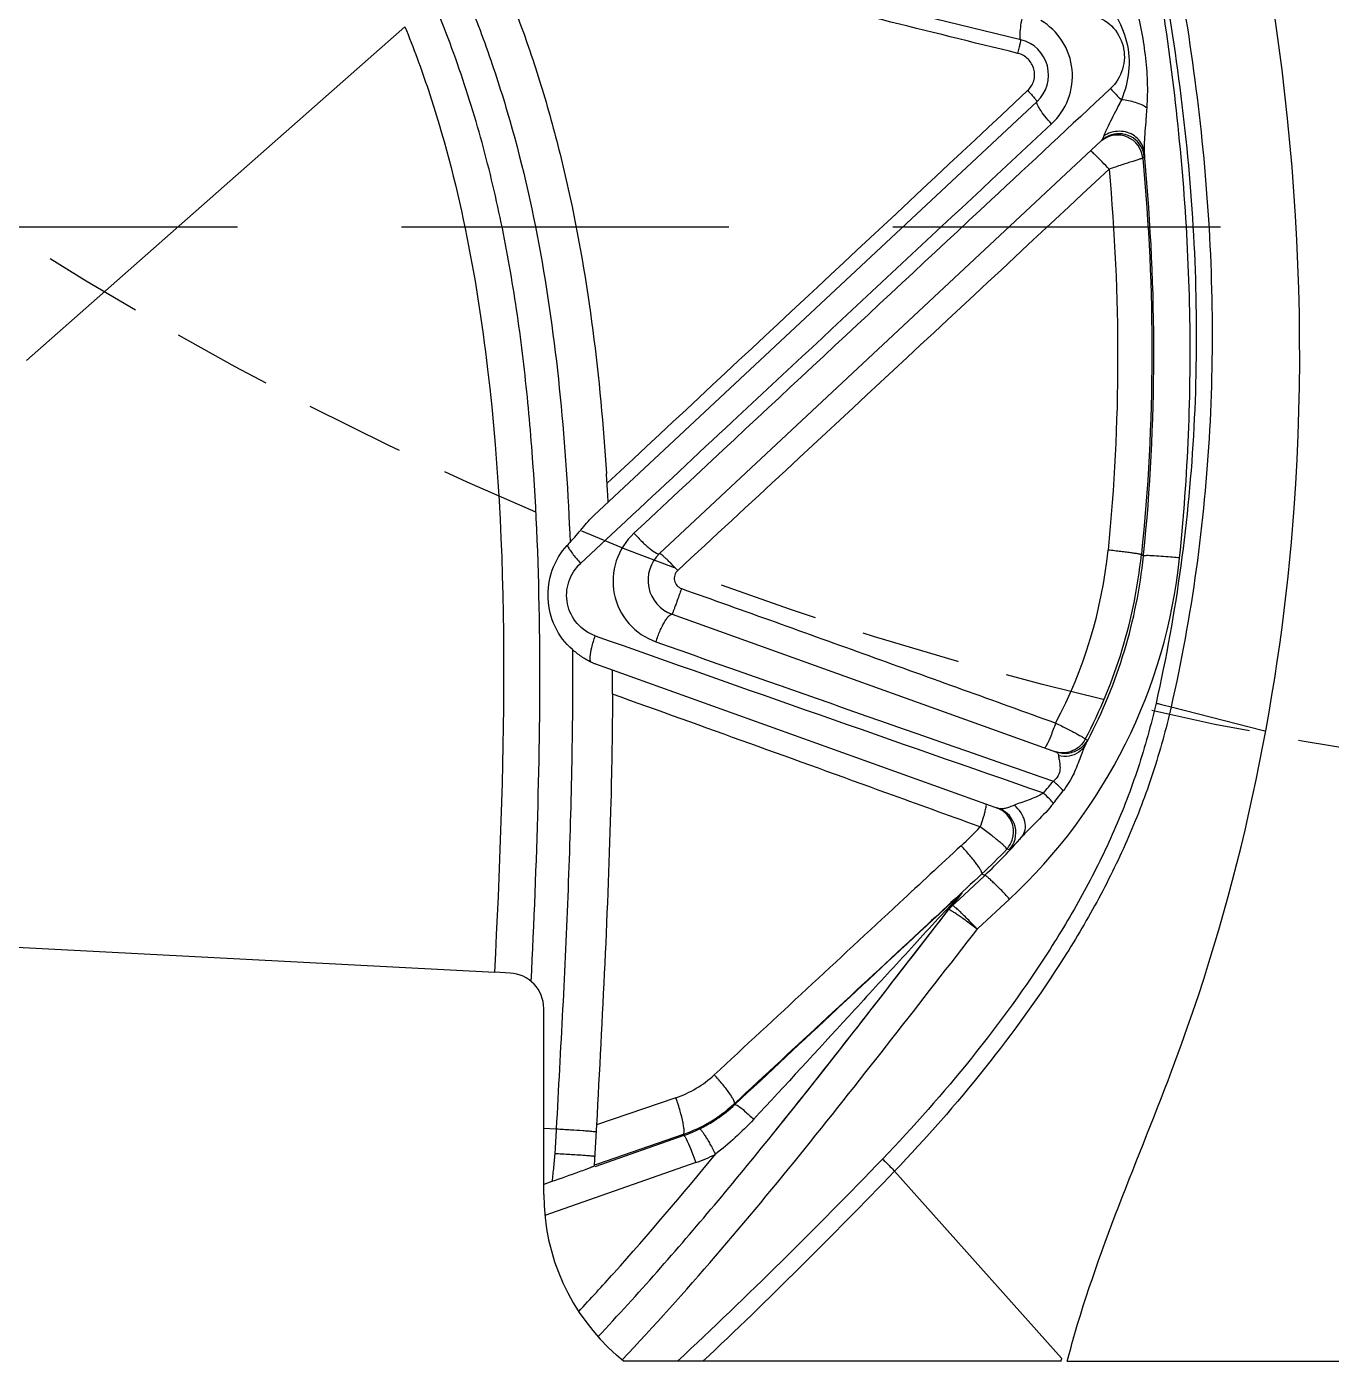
# Model space of a CAD drawing. Header units: millimetres. Extents: x 29875 to 31218, y -21313 to -20364.
# Drawn here: x 30947.79 to 30966.11, y -20675.16 to -20656.43 of the extents above; entities that cross this region are included whole.
import ezdxf

# ---------------------------------------------------------------- set-up
doc = ezdxf.new("R2010")
doc.units = ezdxf.units.MM
doc.header["$LTSCALE"] = 8
doc.linetypes.add('HIDDEN', pattern=[0.375, 0.25, -0.125])
doc.layers.add('Cav-cor', color=30, linetype='Continuous')
doc.layers.add('WT', color=4, linetype='Continuous')

msp = doc.modelspace()

# ---------------------------------------------------------------- linework, layer by layer
at = {"color": 8, "linetype": 'HIDDEN', "ltscale": 0.7}
msp.add_circle((30974.553, -20617.239), 50, dxfattribs=at)
at = {"layer": 'Cav-cor', "color": 241}
for p, q in [((30961.751, -20656.611), (30953.892, -20654.682)), ((30947.79, -20661.116), (30953.104, -20656.429)), ((30955.758, -20663.29), (30961.978, -20657.479)), ((30962.885, -20658.027), (30956.678, -20663.826)), ((30963.485, -20658.255), (30963.464, -20658.275)), ((30963.49, -20658.255), (30963.483, -20658.187)), ((30963.491, -20658.273), (30963.49, -20658.255)), ((30956.006, -20663.556), (30956.205, -20663.37)), ((30955.57, -20663.963), (30956.006, -20663.556)), ((30963.444, -20663.84), (30963.473, -20663.859)), ((30963.473, -20663.859), (30963.474, -20663.843)), ((30956.854, -20664.678), (30962.25, -20666.612)), ((30961.444, -20667.407), (30955.783, -20665.378)), ((30963.86, -20665.978), (30965.16, -20666.309)), ((30965.16, -20666.309), (30965.19, -20666.317)), ((30962.112, -20666.516), (30962.105, -20666.529)), ((30962.655, -20666.431), (30962.686, -20666.442)), ((30899.553, -20666.83), (30954.366, -20669.703)), ((30961.182, -20667.663), (30961.151, -20667.652)), ((30961.585, -20667.986), (30961.553, -20667.975)), ((30960.889, -20668.675), (30961.234, -20668.353)), ((30961.205, -20668.322), (30961.245, -20668.342)), ((30961.234, -20668.353), (30961.245, -20668.342)), ((30960.736, -20668.826), (30960.825, -20668.712)), ((30960.786, -20668.762), (30960.87, -20668.654)), ((30960.791, -20668.766), (30960.889, -20668.675)), ((30960.791, -20668.766), (30960.835, -20668.709)), ((30960.825, -20668.712), (30960.87, -20668.654)), ((30960.835, -20668.709), (30960.88, -20668.652)), ((30960.88, -20668.652), (30960.924, -20668.595)), ((30961.148, -20669.089), (30961.593, -20668.675)), ((30960.694, -20668.803), (30960.604, -20668.886)), ((30954.579, -20669.714), (30954.371, -20669.703)), ((30955.053, -20672.823), (30955.053, -20670.213)), ((30956.909, -20671.464), (30955.793, -20671.845)), ((30957.728, -20671.549), (30957.735, -20671.561)), ((30955.053, -20671.893), (30955.228, -20671.902)), ((30955.793, -20671.845), (30955.762, -20672.413)), ((30957.019, -20671.996), (30955.77, -20672.434)), ((30957.01, -20671.981), (30955.808, -20672.398)), ((30957.01, -20671.981), (30957.019, -20671.996)), ((30957.187, -20672.375), (30955.067, -20673.119)), ((30955.762, -20672.413), (30955.759, -20672.421)), ((30955.808, -20672.398), (30955.762, -20672.413)), ((30959.978, -20672.496), (30962.322, -20675.12)), ((30955.167, -20672.642), (30955.053, -20672.682)), ((30956.173, -20675.165), (30956.075, -20675.079)), ((30962.316, -20675.142), (30962.31, -20675.165)), ((30962.322, -20675.165), (30956.173, -20675.165)), ((30962.403, -20675.165), (30969.126, -20675.165))]:
    msp.add_line(p, q, dxfattribs=at)
for centre, radius, start, end in [((30961.63, -20657.107), 0.51, 313.0488, 76.2062), ((28926.348, -18483.037), 2978.386, 312.956328, 313.111746), ((30963.104, -20658.302), 0.35, 128.614, 133.0393), ((30963.129, -20658.288), 0.357, 81.9342, 133.0471), ((30963.109, -20658.307), 0.357, 5.2542, 128.6903), ((30963.129, -20658.288), 0.357, 5.2937, 56.3881), ((29814.12, -19429.713), 1682.154, 312.794819, 313.076577), ((30918.666, -20665.112), 37.345, 3.4897, 3.7018), ((30966.289, -20673.747), 14.822, 137.1567, 137.3842), ((30957.026, -20664.198), 0.51, 133.0488, 250.2843), ((30956.399, -20663.097), 7.622, 312.9591, 354.044), ((30956.46, -20663.126), 6.548, 331.9551, 354.2936), ((30956.36, -20663.101), 7.122, 332.1222, 354.0417), ((30956.365, -20663.124), 7.146, 332.2746, 354.0909), ((31505.132, -19108.302), 1650.769, 250.561859, 250.79335), ((31399.088, -19411.076), 1329.759, 250.564965, 250.819771), ((30898.989, -20665.555), 57.029, 359.7557, 0.0935), ((30956.382, -20663.132), 7.126, 331.6912, 332.2715), ((30962.337, -20666.272), 0.349, 250.3, 255.4181), ((30955.773, -20661.812), 8.278, 319.5139, 321.0188), ((30955.959, -20662.339), 7.999, 321.3856, 322.997), ((30961.295, -20667.724), 0.349, 65.0152, 70.2676), ((30961.324, -20667.743), 0.357, 316.9675, 70.2753), ((30956.467, -20663.127), 6.543, 312.8133, 316.1034), ((30956.378, -20663.131), 7.13, 313.05, 319.0815), ((30956.346, -20663.091), 7.139, 312.8895, 316.8305), ((30961.134, -20669.135), 0.504, 132.8857, 142.1365), ((30961.268, -20668.965), 0.505, 132.8914, 142.0784), ((30954.553, -20670.213), 0.5, 0, 87), ((30784.919, -20534.327), 221.358, 322.00879, 322.14052), ((30870.996, -20601.685), 112.059, 321.1643, 322.06072), ((30956.423, -20670.04), 1.505, 288.8128, 312.8588), ((30956.34, -20670.054), 2.039, 289.1605, 312.8802), ((30956.345, -20670.075), 2.035, 303.9448, 313.1169), ((30956.339, -20670.066), 2.046, 296.1125, 303.9322), ((30956.345, -20670.078), 2.032, 289.3642, 296.1084), ((30905.337, -20619.99), 75.539, 313.07896, 316.14603), ((30956.344, -20669.975), 2.544, 289.3491, 296.0849), ((30904.733, -20619.508), 76.549, 313.3579, 316.19441), ((30958.053, -20672.823), 3, 180, 228.7676), ((30970.558, -20677.32), 8.524, 165.0383, 165.196)]:
    msp.add_arc(centre, radius, start, end, dxfattribs=at)
for points, knots in [([(30962.403, -20675.165), (30962.437, -20675.034), (30962.853, -20673.519), (30964.588, -20669.729), (30966.148, -20662.089), (30964.97, -20651.902), (30961.153, -20642.287), (30955.553, -20638.931), (30953.334, -20637.976), (30952.951, -20637.822)], [0, 0, 0, 0, 0.009599, 0.111218, 0.291735, 0.549911, 0.832713, 0.971362, 1, 1, 1, 1]), ([(30953.694, -20638.166), (30954.274, -20638.472), (30955.408, -20639.135), (30956.999, -20640.298), (30958.188, -20641.435), (30959.019, -20642.451), (30959.58, -20643.26), (30960.086, -20644.104), (30960.698, -20645.264), (30961.365, -20646.762), (30962.071, -20648.597), (30962.694, -20650.463), (30963.234, -20652.355), (30963.697, -20654.267), (30964.069, -20656.2), (30964.329, -20658.153), (30964.454, -20660.119), (30964.419, -20662.742), (30964.151, -20664.701), (30963.86, -20665.978)], [0, 0, 0, 0, 0.062526, 0.125035, 0.187518, 0.218774, 0.250028, 0.28128, 0.312531, 0.375015, 0.437496, 0.49998, 0.562476, 0.624991, 0.687528, 0.750079, 0.812633, 0.875168, 1, 1, 1, 1]), ([(30953.377, -20638.351), (30953.523, -20638.425), (30953.812, -20638.576), (30954.383, -20638.894), (30955.363, -20639.482), (30956.696, -20640.427), (30957.899, -20641.539), (30958.743, -20642.536), (30959.314, -20643.332), (30959.828, -20644.165), (30960.45, -20645.313), (30961.128, -20646.798), (30961.84, -20648.622), (30962.465, -20650.478), (30963.006, -20652.36), (30963.469, -20654.264), (30963.841, -20656.189), (30964.102, -20658.132), (30964.23, -20660.089), (30964.207, -20662.05), (30964.024, -20664.002), (30963.792, -20665.288), (30963.649, -20665.925)], [0, 0, 0, 0, 0.015634, 0.031268, 0.06253, 0.125021, 0.18748, 0.218723, 0.249961, 0.281198, 0.312434, 0.374897, 0.437366, 0.499846, 0.562342, 0.624859, 0.687397, 0.74995, 0.812505, 0.875042, 0.937544, 1, 1, 1, 1]), ([(30963.98, -20663.887), (30964.099, -20662.737), (30964.192, -20660.419), (30963.961, -20657.53), (30963.604, -20655.242), (30963.255, -20653.541), (30962.835, -20651.857), (30962.34, -20650.194), (30961.756, -20648.56), (30961.066, -20646.967), (30960.241, -20645.438), (30959.258, -20644.005), (30958.29, -20642.924), (30957.428, -20642.152), (30956.514, -20641.441), (30955.293, -20640.659), (30954.264, -20640.126), (30953.742, -20639.878)], [0, 0, 0, 0, 0.124957, 0.250003, 0.312542, 0.375063, 0.437566, 0.500052, 0.562527, 0.625, 0.687472, 0.749944, 0.812431, 0.843693, 0.874963, 0.937477, 1, 1, 1, 1]), ([(30950.01, -20650.297), (30950.37, -20650.623), (30951.085, -20651.34), (30952.092, -20652.57), (30952.871, -20653.755), (30953.452, -20654.83), (30953.864, -20655.72), (30954.233, -20656.656), (30954.657, -20657.945), (30955.037, -20659.604), (30955.307, -20661.629), (30955.395, -20662.988), (30955.422, -20663.668)], [0, 0, 0, 0, 0.098158, 0.204245, 0.320841, 0.384319, 0.450924, 0.519018, 0.587585, 0.72492, 0.862393, 1, 1, 1, 1]), ([(30954.877, -20669.832), (30954.917, -20669.007), (30954.984, -20667.355), (30955.015, -20664.876), (30954.936, -20662.811), (30954.782, -20661.167), (30954.61, -20659.941), (30954.37, -20658.727), (30954.05, -20657.533), (30953.643, -20656.375), (30953.166, -20655.276), (30952.633, -20654.265), (30951.898, -20653.092), (30951.286, -20652.297), (30950.86, -20651.812)], [0, 0, 0, 0, 0.130682, 0.261325, 0.391879, 0.457116, 0.522318, 0.587486, 0.652606, 0.717535, 0.781344, 0.841873, 0.898016, 1, 1, 1, 1]), ([(30954.108, -20654.917), (30954.393, -20655.519), (30954.769, -20656.45), (30955.163, -20657.728), (30955.486, -20659.032), (30955.767, -20660.69), (30955.889, -20662.03), (30955.933, -20662.701)], [0, 0, 0, 0, 0.24837, 0.373375, 0.498631, 0.749297, 1, 1, 1, 1]), ([(30961.711, -20656.803), (30961.076, -20656.649), (30960.126, -20656.412), (30958.857, -20656.099), (30957.906, -20655.864), (30956.955, -20655.627), (30956.004, -20655.392), (30955.055, -20655.155), (30954.424, -20654.995), (30954.108, -20654.917)], [0, 0, 0, 0, 0.250126, 0.375206, 0.500304, 0.625414, 0.750505, 0.875496, 1, 1, 1, 1]), ([(30963.183, -20655.638), (30963.213, -20655.711), (30963.273, -20655.86), (30963.365, -20656.13), (30963.442, -20656.453), (30963.499, -20656.824), (30963.532, -20657.196), (30963.527, -20657.445), (30963.518, -20657.568)], [0, 0, 0, 0, 0.119017, 0.243459, 0.432949, 0.623038, 0.812755, 1, 1, 1, 1]), ([(30962.837, -20655.951), (30962.879, -20655.997), (30962.965, -20656.095), (30963.121, -20656.314), (30963.259, -20656.637), (30963.287, -20657.057), (30963.215, -20657.327), (30963.163, -20657.453)], [0, 0, 0, 0, 0.114934, 0.239158, 0.493971, 0.749647, 1, 1, 1, 1]), ([(30961.781, -20656.238), (30961.77, -20656.285), (30961.753, -20656.372), (30961.737, -20656.485), (30961.734, -20656.561), (30961.739, -20656.599), (30961.747, -20656.61), (30961.751, -20656.611)], [0, 0, 0, 0, 0.37745, 0.692982, 0.905028, 0.965774, 1, 1, 1, 1]), ([(30962.182, -20657.793), (30962.284, -20657.698), (30962.446, -20657.457), (30962.504, -20657.027), (30962.363, -20656.616), (30962.152, -20656.412), (30962.032, -20656.341)], [0, 0, 0, 0, 0.248661, 0.498956, 0.749864, 1, 1, 1, 1]), ([(30962.742, -20656.262), (30962.846, -20656.287), (30963.046, -20656.397), (30963.215, -20656.692), (30963.209, -20657.031), (30963.088, -20657.224), (30963.009, -20657.297)], [0, 0, 0, 0, 0.24905, 0.499862, 0.750819, 1, 1, 1, 1]), ([(30953.104, -20656.429), (30953.223, -20656.723), (30953.796, -20658.282), (30954.641, -20662.703), (30954.501, -20666.873), (30954.361, -20669.702)], [0, 0, 0, 0, 0.070426, 0.369032, 1, 1, 1, 1]), ([(30961.711, -20656.803), (30961.717, -20656.779), (30961.725, -20656.743), (30961.735, -20656.698), (30961.742, -20656.669), (30961.746, -20656.646), (30961.75, -20656.63), (30961.751, -20656.62), (30961.752, -20656.616), (30961.752, -20656.613), (30961.752, -20656.611), (30961.751, -20656.611)], [0, 0, 0, 0, 0.38432, 0.557501, 0.708262, 0.831671, 0.923124, 0.955876, 0.979669, 0.994321, 1, 1, 1, 1]), ([(30961.847, -20657.325), (30961.886, -20657.288), (30961.947, -20657.19), (30961.948, -20657.02), (30961.863, -20656.872), (30961.763, -20656.816), (30961.711, -20656.803)], [0, 0, 0, 0, 0.249772, 0.499891, 0.750084, 1, 1, 1, 1]), ([(30963.009, -20657.297), (30962.452, -20657.818), (30960.222, -20659.898), (30957.991, -20661.979), (30956.319, -20663.539)], [0, 0, 0, 0, 0.25007, 1, 1, 1, 1]), ([(30961.847, -20657.325), (30961.864, -20657.344), (30961.89, -20657.372), (30961.921, -20657.407), (30961.941, -20657.43), (30961.957, -20657.449), (30961.969, -20657.464), (30961.974, -20657.472), (30961.979, -20657.478), (30961.978, -20657.479)], [0, 0, 0, 0, 0.381631, 0.55459, 0.705573, 0.829469, 0.921518, 0.978724, 1, 1, 1, 1]), ([(30963.009, -20657.297), (30963.022, -20657.311), (30963.072, -20657.365), (30963.123, -20657.417), (30963.163, -20657.453)], [0, 0, 0, 0, 0.256409, 1, 1, 1, 1]), ([(30962.182, -20657.793), (30962.15, -20657.757), (30962.093, -20657.69), (30962.024, -20657.599), (30961.985, -20657.533), (30961.973, -20657.496), (30961.975, -20657.482), (30961.978, -20657.479)], [0, 0, 0, 0, 0.375971, 0.690412, 0.902421, 0.963954, 1, 1, 1, 1]), ([(30963.163, -20657.453), (30963.147, -20657.486), (30963.085, -20657.61), (30963.021, -20657.734), (30962.976, -20657.826)], [0, 0, 0, 0, 0.25838, 1, 1, 1, 1]), ([(30963.518, -20657.568), (30963.497, -20657.552), (30963.446, -20657.524), (30963.328, -20657.479), (30963.231, -20657.459), (30963.163, -20657.453)], [0, 0, 0, 0, 0.213732, 0.462953, 1, 1, 1, 1]), ([(30963.518, -20657.568), (30963.516, -20657.607), (30963.505, -20657.758), (30963.492, -20657.91), (30963.486, -20658.022)], [0, 0, 0, 0, 0.25747, 1, 1, 1, 1]), ([(30956.205, -20663.37), (30956.703, -20662.905), (30958.695, -20661.046), (30960.687, -20659.187), (30962.182, -20657.793)], [0, 0, 0, 0, 0.249909, 1, 1, 1, 1]), ([(30962.976, -20657.826), (30962.964, -20657.851), (30962.943, -20657.896), (30962.923, -20657.942), (30962.915, -20657.963)], [0, 0, 0, 0, 0.538727, 1, 1, 1, 1]), ([(30963.051, -20657.905), (30963.039, -20657.908), (30962.991, -20657.921), (30962.945, -20657.942), (30962.915, -20657.963)], [0, 0, 0, 0, 0.253417, 1, 1, 1, 1]), ([(30963.438, -20658.058), (30963.4, -20657.998), (30963.278, -20657.901), (30963.124, -20657.89), (30963.051, -20657.905)], [0, 0, 0, 0, 0.488794, 1, 1, 1, 1]), ([(30962.915, -20657.963), (30962.91, -20657.977), (30962.903, -20657.996), (30962.893, -20658.017), (30962.888, -20658.025), (30962.885, -20658.027)], [0, 0, 0, 0, 0.629499, 0.853547, 1, 1, 1, 1]), ([(30963.483, -20658.187), (30963.48, -20658.153), (30963.467, -20658.108), (30963.444, -20658.068), (30963.438, -20658.058)], [0, 0, 0, 0, 0.746345, 1, 1, 1, 1]), ([(30963.486, -20658.022), (30963.484, -20658.052), (30963.482, -20658.107), (30963.481, -20658.162), (30963.483, -20658.187)], [0, 0, 0, 0, 0.536, 1, 1, 1, 1]), ([(30962.99, -20658.428), (30962.958, -20658.395), (30962.912, -20658.346), (30962.852, -20658.284), (30962.813, -20658.246), (30962.781, -20658.214), (30962.759, -20658.194), (30962.745, -20658.182), (30962.738, -20658.176), (30962.734, -20658.173), (30962.73, -20658.172), (30962.73, -20658.173)], [0, 0, 0, 0, 0.379368, 0.552352, 0.703768, 0.828273, 0.92088, 0.954162, 0.978443, 0.993578, 1, 1, 1, 1]), ([(30963.464, -20658.275), (30963.463, -20658.274), (30963.459, -20658.276), (30963.452, -20658.278), (30963.44, -20658.282), (30963.416, -20658.29), (30963.376, -20658.302), (30963.317, -20658.321), (30963.247, -20658.344), (30963.136, -20658.38), (30963.05, -20658.409), (30962.99, -20658.428)], [0, 0, 0, 0, 0.006408, 0.022317, 0.047504, 0.081726, 0.175725, 0.300273, 0.450761, 0.621748, 1, 1, 1, 1]), ([(30963.464, -20658.275), (30963.549, -20659.2), (30963.637, -20661.058), (30963.54, -20662.917), (30963.444, -20663.84)], [0, 0, 0, 0, 0.500041, 1, 1, 1, 1]), ([(30963.474, -20663.843), (30963.569, -20662.919), (30963.664, -20661.059), (30963.576, -20659.199), (30963.491, -20658.273)], [0, 0, 0, 0, 0.499822, 1, 1, 1, 1]), ([(30963.483, -20658.187), (30963.484, -20658.197), (30963.485, -20658.213), (30963.485, -20658.234), (30963.486, -20658.247), (30963.485, -20658.253), (30963.485, -20658.255), (30963.485, -20658.255)], [0, 0, 0, 0, 0.410996, 0.721021, 0.91989, 0.974968, 1, 1, 1, 1]), ([(30962.99, -20658.428), (30963.069, -20659.317), (30963.153, -20661.103), (30963.065, -20662.889), (30962.976, -20663.777)], [0, 0, 0, 0, 0.500042, 1, 1, 1, 1]), ([(30955.957, -20663.104), (30955.957, -20663.112), (30955.947, -20662.927), (30955.946, -20662.919), (30955.942, -20662.839)], [0, 0, 0, 0, 0.097113, 1, 1, 1, 1]), ([(30955.422, -20663.668), (30955.481, -20663.604), (30955.564, -20663.505), (30955.673, -20663.377), (30955.729, -20663.317), (30955.758, -20663.29)], [0, 0, 0, 0, 0.514629, 0.764468, 1, 1, 1, 1]), ([(30955.456, -20665.173), (30955.354, -20665.085), (30955.186, -20664.862), (30955.087, -20664.459), (30955.147, -20664.049), (30955.291, -20663.81), (30955.382, -20663.711)], [0, 0, 0, 0, 0.250116, 0.500178, 0.750118, 1, 1, 1, 1]), ([(30955.382, -20663.711), (30955.391, -20663.729), (30955.414, -20663.767), (30955.474, -20663.852), (30955.529, -20663.918), (30955.57, -20663.963)], [0, 0, 0, 0, 0.185242, 0.422995, 1, 1, 1, 1]), ([(30956.319, -20663.539), (30956.207, -20663.644), (30956.032, -20663.917), (30956.003, -20664.399), (30956.214, -20664.833), (30956.483, -20665.013), (30956.627, -20665.064)], [0, 0, 0, 0, 0.249424, 0.500862, 0.751876, 1, 1, 1, 1]), ([(30956.319, -20663.539), (30956.357, -20663.582), (30956.431, -20663.658), (30956.535, -20663.752), (30956.612, -20663.808), (30956.656, -20663.829), (30956.674, -20663.829), (30956.678, -20663.826)], [0, 0, 0, 0, 0.362538, 0.680295, 0.900691, 0.964359, 1, 1, 1, 1]), ([(30956.934, -20664.063), (30956.903, -20664.031), (30956.858, -20663.984), (30956.8, -20663.926), (30956.762, -20663.89), (30956.731, -20663.862), (30956.705, -20663.84), (30956.691, -20663.83), (30956.68, -20663.824), (30956.678, -20663.826)], [0, 0, 0, 0, 0.381307, 0.553637, 0.703938, 0.827272, 0.919085, 0.976662, 1, 1, 1, 1]), ([(30963.443, -20663.84), (30963.443, -20663.839), (30963.439, -20663.838), (30963.432, -20663.836), (30963.421, -20663.834), (30963.405, -20663.831), (30963.386, -20663.828), (30963.352, -20663.823), (30963.302, -20663.816), (30963.233, -20663.807), (30963.153, -20663.797), (30963.067, -20663.787), (30963.007, -20663.78), (30962.976, -20663.777)], [0, 0, 0, 0, 0.007015, 0.022872, 0.047587, 0.08097, 0.122799, 0.172828, 0.295659, 0.445223, 0.616982, 0.804474, 1, 1, 1, 1]), ([(30963.625, -20663.858), (30963.604, -20663.857), (30963.567, -20663.855), (30963.524, -20663.854), (30963.499, -20663.855), (30963.486, -20663.855), (30963.478, -20663.857), (30963.473, -20663.858), (30963.473, -20663.859)], [0, 0, 0, 0, 0.412022, 0.722418, 0.835487, 0.919318, 0.973708, 1, 1, 1, 1]), ([(30963.98, -20663.887), (30963.947, -20663.884), (30963.829, -20663.872), (30963.711, -20663.863), (30963.625, -20663.858)], [0, 0, 0, 0, 0.274922, 1, 1, 1, 1]), ([(30955.775, -20664.98), (30955.679, -20664.946), (30955.5, -20664.825), (30955.359, -20664.536), (30955.378, -20664.214), (30955.495, -20664.033), (30955.57, -20663.963)], [0, 0, 0, 0, 0.248284, 0.499266, 0.750626, 1, 1, 1, 1]), ([(30956.934, -20664.063), (30956.915, -20664.081), (30956.886, -20664.126), (30956.881, -20664.206), (30956.917, -20664.278), (30956.962, -20664.308), (30956.987, -20664.317)], [0, 0, 0, 0, 0.249734, 0.49956, 0.749686, 1, 1, 1, 1]), ([(30956.987, -20664.317), (30956.978, -20664.34), (30956.962, -20664.385), (30956.938, -20664.452), (30956.916, -20664.513), (30956.896, -20664.568), (30956.881, -20664.608), (30956.871, -20664.634), (30956.866, -20664.65), (30956.861, -20664.661), (30956.858, -20664.671), (30956.855, -20664.674), (30956.855, -20664.679), (30956.854, -20664.678)], [0, 0, 0, 0, 0.19033, 0.376515, 0.549481, 0.702111, 0.828072, 0.879425, 0.922218, 0.955913, 0.980239, 0.994994, 1, 1, 1, 1]), ([(30956.987, -20664.317), (30957.864, -20664.628), (30959.615, -20665.257), (30961.365, -20665.889), (30962.24, -20666.205)], [0, 0, 0, 0, 0.500415, 1, 1, 1, 1]), ([(30956.627, -20665.064), (30956.644, -20665.012), (30956.673, -20664.936), (30956.717, -20664.843), (30956.749, -20664.784), (30956.779, -20664.736), (30956.807, -20664.702), (30956.83, -20664.681), (30956.848, -20664.676), (30956.854, -20664.678)], [0, 0, 0, 0, 0.359555, 0.525441, 0.672883, 0.796406, 0.892077, 0.958124, 1, 1, 1, 1]), ([(30955.705, -20665.277), (30955.708, -20665.233), (30955.728, -20665.132), (30955.756, -20665.034), (30955.775, -20664.98)], [0, 0, 0, 0, 0.436013, 1, 1, 1, 1]), ([(30955.456, -20665.173), (30955.46, -20665.734), (30955.449, -20666.856), (30955.397, -20668.539), (30955.321, -20670.221), (30955.257, -20671.341), (30955.228, -20671.902)], [0, 0, 0, 0, 0.249947, 0.499948, 0.749981, 1, 1, 1, 1]), ([(30955.714, -20665.349), (30955.668, -20665.327), (30955.578, -20665.273), (30955.496, -20665.208), (30955.456, -20665.173)], [0, 0, 0, 0, 0.488399, 1, 1, 1, 1]), ([(30955.714, -20665.349), (30955.709, -20665.341), (30955.704, -20665.316), (30955.704, -20665.292), (30955.705, -20665.277)], [0, 0, 0, 0, 0.389004, 1, 1, 1, 1]), ([(30955.783, -20665.378), (30955.778, -20665.376), (30955.754, -20665.367), (30955.731, -20665.357), (30955.714, -20665.349)], [0, 0, 0, 0, 0.24153, 1, 1, 1, 1]), ([(30956.018, -20665.8), (30956.016, -20666.304), (30955.982, -20668.32), (30955.873, -20670.334), (30955.793, -20671.845)], [0, 0, 0, 0, 0.24984, 1, 1, 1, 1]), ([(30961.151, -20667.652), (30960.724, -20667.497), (30959.014, -20666.878), (30957.303, -20666.259), (30956.018, -20665.8)], [0, 0, 0, 0, 0.249564, 1, 1, 1, 1]), ([(30963.649, -20665.925), (30963.579, -20666.232), (30963.411, -20666.84), (30963.072, -20667.723), (30962.652, -20668.57), (30962.009, -20669.654), (30961.079, -20670.927), (30960.246, -20671.872), (30959.809, -20672.325)], [0, 0, 0, 0, 0.125049, 0.250112, 0.375146, 0.500169, 0.750086, 1, 1, 1, 1]), ([(30963.649, -20665.925), (30963.668, -20665.929), (30963.739, -20665.945), (30963.81, -20665.963), (30963.86, -20665.978)], [0, 0, 0, 0, 0.27462, 1, 1, 1, 1]), ([(30963.86, -20665.978), (30963.789, -20666.29), (30963.619, -20666.908), (30963.278, -20667.807), (30962.855, -20668.67), (30962.206, -20669.774), (30961.266, -20671.071), (30960.421, -20672.035), (30959.978, -20672.496)], [0, 0, 0, 0, 0.125042, 0.250096, 0.375132, 0.500163, 0.75009, 1, 1, 1, 1]), ([(30962.24, -20666.205), (30962.218, -20666.266), (30962.178, -20666.371), (30962.134, -20666.474), (30962.112, -20666.516)], [0, 0, 0, 0, 0.579448, 1, 1, 1, 1]), ([(30962.24, -20666.205), (30962.268, -20666.218), (30962.322, -20666.245), (30962.4, -20666.284), (30962.472, -20666.321), (30962.533, -20666.354), (30962.584, -20666.382), (30962.618, -20666.402), (30962.638, -20666.415), (30962.647, -20666.422), (30962.653, -20666.427), (30962.656, -20666.43), (30962.655, -20666.431)], [0, 0, 0, 0, 0.195497, 0.382326, 0.553216, 0.702522, 0.825219, 0.917367, 0.950907, 0.975778, 0.991966, 1, 1, 1, 1]), ([(30962.655, -20666.431), (30962.637, -20666.467), (30962.587, -20666.531), (30962.486, -20666.598), (30962.368, -20666.628), (30962.288, -20666.62), (30962.249, -20666.61)], [0, 0, 0, 0, 0.24962, 0.499817, 0.749782, 1, 1, 1, 1]), ([(30962.656, -20666.512), (30962.634, -20666.552), (30962.568, -20666.625), (30962.477, -20666.66), (30962.429, -20666.669)], [0, 0, 0, 0, 0.491848, 1, 1, 1, 1]), ([(30962.656, -20666.512), (30962.644, -20666.536), (30962.621, -20666.592), (30962.601, -20666.648), (30962.59, -20666.677)], [0, 0, 0, 0, 0.465733, 1, 1, 1, 1]), ([(30962.674, -20666.475), (30962.673, -20666.477), (30962.667, -20666.49), (30962.661, -20666.502), (30962.656, -20666.512)], [0, 0, 0, 0, 0.2145, 1, 1, 1, 1]), ([(30962.686, -20666.442), (30962.687, -20666.442), (30962.685, -20666.447), (30962.684, -20666.452), (30962.679, -20666.462), (30962.676, -20666.47), (30962.674, -20666.475)], [0, 0, 0, 0, 0.066085, 0.252321, 0.563492, 1, 1, 1, 1]), ([(30962.105, -20666.529), (30962.101, -20666.535), (30962.096, -20666.543), (30962.087, -20666.554), (30962.084, -20666.553)], [0, 0, 0, 0, 0.704089, 1, 1, 1, 1]), ([(30962.286, -20666.706), (30962.29, -20666.728), (30962.298, -20666.776), (30962.305, -20666.856), (30962.283, -20666.949), (30962.235, -20666.999), (30962.208, -20667.02)], [0, 0, 0, 0, 0.193053, 0.425137, 0.69916, 1, 1, 1, 1]), ([(30962.25, -20666.612), (30962.256, -20666.614), (30962.267, -20666.622), (30962.274, -20666.634), (30962.276, -20666.64)], [0, 0, 0, 0, 0.474694, 1, 1, 1, 1]), ([(30962.276, -20666.64), (30962.277, -20666.642), (30962.279, -20666.649), (30962.28, -20666.657), (30962.28, -20666.664)], [0, 0, 0, 0, 0.228662, 1, 1, 1, 1]), ([(30962.28, -20666.664), (30962.281, -20666.667), (30962.282, -20666.681), (30962.284, -20666.695), (30962.286, -20666.706)], [0, 0, 0, 0, 0.219315, 1, 1, 1, 1]), ([(30962.59, -20666.677), (30962.56, -20666.758), (30962.498, -20666.926), (30962.403, -20667.08), (30962.347, -20667.154)], [0, 0, 0, 0, 0.48099, 1, 1, 1, 1]), ([(30962.347, -20667.154), (30962.329, -20667.133), (30962.283, -20667.088), (30962.235, -20667.044), (30962.207, -20667.02)], [0, 0, 0, 0, 0.426654, 1, 1, 1, 1]), ([(30962.069, -20667.187), (30962.035, -20667.21), (30961.964, -20667.245), (30961.856, -20667.286), (30961.755, -20667.321), (30961.69, -20667.345), (30961.66, -20667.358)], [0, 0, 0, 0, 0.274942, 0.5345, 0.778323, 1, 1, 1, 1]), ([(30962.209, -20667.332), (30962.192, -20667.309), (30962.146, -20667.26), (30962.097, -20667.213), (30962.069, -20667.187)], [0, 0, 0, 0, 0.418232, 1, 1, 1, 1]), ([(30961.182, -20667.663), (30961.196, -20667.623), (30961.215, -20667.564), (30961.238, -20667.489), (30961.251, -20667.442), (30961.26, -20667.403), (30961.266, -20667.372), (30961.267, -20667.355), (30961.266, -20667.343), (30961.263, -20667.342)], [0, 0, 0, 0, 0.383111, 0.554637, 0.70368, 0.825734, 0.916712, 0.974382, 1, 1, 1, 1]), ([(30961.553, -20667.975), (30961.591, -20667.935), (30961.649, -20667.834), (30961.656, -20667.661), (30961.584, -20667.503), (30961.493, -20667.431), (30961.442, -20667.408)], [0, 0, 0, 0, 0.249907, 0.499888, 0.749727, 1, 1, 1, 1]), ([(30961.66, -20667.358), (30961.638, -20667.367), (30961.595, -20667.384), (30961.535, -20667.402), (30961.486, -20667.411), (30961.456, -20667.411), (30961.444, -20667.407)], [0, 0, 0, 0, 0.327627, 0.609935, 0.837791, 1, 1, 1, 1]), ([(30961.766, -20667.801), (30961.789, -20667.774), (30961.821, -20667.701), (30961.814, -20667.578), (30961.758, -20667.457), (30961.696, -20667.388), (30961.66, -20667.358)], [0, 0, 0, 0, 0.214673, 0.452805, 0.718661, 1, 1, 1, 1]), ([(30962.209, -20667.332), (30962.14, -20667.419), (30962.025, -20667.538), (30961.872, -20667.689), (30961.8, -20667.764), (30961.766, -20667.801)], [0, 0, 0, 0, 0.517226, 0.765549, 1, 1, 1, 1]), ([(30961.553, -20667.975), (30961.554, -20667.974), (30961.553, -20667.97), (30961.545, -20667.959), (30961.526, -20667.938), (30961.494, -20667.908), (30961.449, -20667.87), (30961.393, -20667.824), (30961.303, -20667.754), (30961.231, -20667.7), (30961.182, -20667.663)], [0, 0, 0, 0, 0.008872, 0.025232, 0.083738, 0.176068, 0.298962, 0.448323, 0.619096, 1, 1, 1, 1]), ([(30961.766, -20667.801), (30961.742, -20667.828), (30961.709, -20667.864), (30961.666, -20667.909), (30961.64, -20667.936), (30961.619, -20667.957), (30961.604, -20667.971), (30961.595, -20667.979), (30961.59, -20667.983), (30961.587, -20667.985), (30961.585, -20667.987), (30961.585, -20667.986)], [0, 0, 0, 0, 0.405959, 0.575326, 0.719478, 0.836285, 0.923436, 0.955142, 0.978571, 0.993512, 1, 1, 1, 1]), ([(30960.913, -20667.926), (30960.624, -20668.194), (30959.468, -20669.266), (30958.313, -20670.339), (30957.447, -20671.143)], [0, 0, 0, 0, 0.250337, 1, 1, 1, 1]), ([(30961.205, -20668.322), (30961.208, -20668.318), (30961.205, -20668.3), (30961.192, -20668.274), (30961.167, -20668.235), (30961.133, -20668.186), (30961.088, -20668.128), (30961.015, -20668.039), (30960.956, -20667.972), (30960.913, -20667.926)], [0, 0, 0, 0, 0.030387, 0.091309, 0.184444, 0.307098, 0.45542, 0.624445, 1, 1, 1, 1]), ([(30961.205, -20668.322), (30960.915, -20668.591), (30959.756, -20669.667), (30958.597, -20670.743), (30957.728, -20671.549)], [0, 0, 0, 0, 0.250338, 1, 1, 1, 1]), ([(30961.593, -20668.675), (30961.572, -20668.652), (30961.53, -20668.607), (30961.468, -20668.543), (30961.41, -20668.486), (30961.359, -20668.436), (30961.316, -20668.396), (30961.286, -20668.369), (30961.268, -20668.354), (30961.258, -20668.347), (30961.251, -20668.343), (30961.247, -20668.341), (30961.245, -20668.342)], [0, 0, 0, 0, 0.194581, 0.381015, 0.551795, 0.70118, 0.824128, 0.916593, 0.950296, 0.975346, 0.991732, 1, 1, 1, 1]), ([(30960.87, -20668.654), (30960.878, -20668.644), (30960.815, -20668.709), (30960.782, -20668.746), (30960.713, -20668.819), (30960.676, -20668.859)], [0, 0, 0, 0, 0.13679, 0.420643, 1, 1, 1, 1]), ([(30960.924, -20668.595), (30960.924, -20668.594), (30960.922, -20668.597), (30960.919, -20668.598), (30960.911, -20668.605), (30960.902, -20668.613), (30960.89, -20668.623), (30960.87, -20668.641), (30960.843, -20668.666), (30960.807, -20668.699), (30960.757, -20668.745), (30960.719, -20668.78), (30960.694, -20668.803)], [0, 0, 0, 0, 0.004847, 0.020514, 0.047944, 0.087995, 0.140373, 0.202603, 0.345748, 0.500664, 0.662765, 1, 1, 1, 1]), ([(30960.972, -20668.926), (30960.949, -20668.903), (30960.916, -20668.87), (30960.873, -20668.83), (30960.848, -20668.807), (30960.827, -20668.789), (30960.81, -20668.776), (30960.8, -20668.769), (30960.793, -20668.765), (30960.791, -20668.766)], [0, 0, 0, 0, 0.406184, 0.575514, 0.718865, 0.833918, 0.919408, 0.974546, 1, 1, 1, 1]), ([(30960.604, -20668.886), (30960.124, -20669.329), (30959.168, -20670.221), (30958.213, -20671.114), (30957.735, -20671.561)], [0, 0, 0, 0, 0.499701, 1, 1, 1, 1]), ([(30960.676, -20668.859), (30960.451, -20669.102), (30960.005, -20669.589), (30959.114, -20670.56), (30958.446, -20671.287), (30957.998, -20671.768)], [0, 0, 0, 0, 0.25091, 0.501238, 1, 1, 1, 1]), ([(30961.139, -20669.098), (30961.089, -20669.06), (30961.017, -20669.005), (30960.924, -20668.938), (30960.864, -20668.897), (30960.816, -20668.865), (30960.776, -20668.841), (30960.755, -20668.829), (30960.738, -20668.823), (30960.736, -20668.826)], [0, 0, 0, 0, 0.383763, 0.555626, 0.705596, 0.828448, 0.920002, 0.976971, 1, 1, 1, 1]), ([(30961.139, -20669.098), (30961.124, -20669.083), (30961.07, -20669.025), (30961.014, -20668.967), (30960.972, -20668.926)], [0, 0, 0, 0, 0.261226, 1, 1, 1, 1]), ([(30956.152, -20675.146), (30957.051, -20674.196), (30958.323, -20672.697), (30959.942, -20670.64), (30960.745, -20669.606), (30961.148, -20669.089)], [0, 0, 0, 0, 0.49975, 0.749837, 1, 1, 1, 1]), ([(30957.728, -20671.549), (30957.732, -20671.544), (30957.731, -20671.526), (30957.719, -20671.498), (30957.697, -20671.456), (30957.648, -20671.383), (30957.565, -20671.275), (30957.489, -20671.189), (30957.447, -20671.143)], [0, 0, 0, 0, 0.03421, 0.096617, 0.190096, 0.312388, 0.627574, 1, 1, 1, 1]), ([(30957.01, -20671.981), (30957.015, -20671.978), (30957.023, -20671.959), (30957.024, -20671.926), (30957.019, -20671.875), (30957.003, -20671.782), (30956.967, -20671.642), (30956.93, -20671.526), (30956.909, -20671.464)], [0, 0, 0, 0, 0.03496, 0.098357, 0.193059, 0.316526, 0.632356, 1, 1, 1, 1]), ([(30957.735, -20671.561), (30957.74, -20671.558), (30957.759, -20671.564), (30957.771, -20671.572), (30957.781, -20671.578)], [0, 0, 0, 0, 0.326201, 1, 1, 1, 1]), ([(30957.781, -20671.578), (30957.813, -20671.6), (30957.887, -20671.662), (30957.958, -20671.728), (30957.998, -20671.768)], [0, 0, 0, 0, 0.406947, 1, 1, 1, 1]), ([(30955.228, -20671.902), (30955.225, -20671.957), (30955.221, -20672.066), (30955.211, -20672.176), (30955.208, -20672.23)], [0, 0, 0, 0, 0.500002, 1, 1, 1, 1]), ([(30955.228, -20671.902), (30955.295, -20671.905), (30955.421, -20671.913), (30955.57, -20671.922), (30955.669, -20671.93), (30955.723, -20671.934), (30955.76, -20671.938), (30955.779, -20671.941), (30955.785, -20671.942)], [0, 0, 0, 0, 0.362134, 0.675639, 0.80039, 0.898139, 0.965387, 1, 1, 1, 1]), ([(30957.239, -20671.903), (30957.243, -20671.902), (30957.255, -20671.911), (30957.27, -20671.929), (30957.293, -20671.96), (30957.321, -20672.002), (30957.353, -20672.055), (30957.401, -20672.141), (30957.438, -20672.211), (30957.463, -20672.259)], [0, 0, 0, 0, 0.028218, 0.086977, 0.177431, 0.297796, 0.444751, 0.614603, 1, 1, 1, 1]), ([(30955.814, -20674.82), (30956.376, -20674.222), (30957.201, -20673.281), (30957.994, -20672.315), (30958.262, -20671.983)], [0, 0, 0, 0, 0.658516, 1, 1, 1, 1]), ([(30957.019, -20671.996), (30957.021, -20671.996), (30957.026, -20672), (30957.032, -20672.009), (30957.042, -20672.024), (30957.048, -20672.036), (30957.051, -20672.043)], [0, 0, 0, 0, 0.099524, 0.296373, 0.596921, 1, 1, 1, 1]), ([(30957.051, -20672.043), (30957.074, -20672.087), (30957.12, -20672.197), (30957.163, -20672.309), (30957.187, -20672.375)], [0, 0, 0, 0, 0.413773, 1, 1, 1, 1]), ([(30955.208, -20672.23), (30955.205, -20672.299), (30955.19, -20672.437), (30955.176, -20672.574), (30955.167, -20672.642)], [0, 0, 0, 0, 0.499999, 1, 1, 1, 1]), ([(30955.204, -20672.247), (30955.24, -20672.248), (30955.311, -20672.252), (30955.415, -20672.258), (30955.511, -20672.264), (30955.594, -20672.269), (30955.655, -20672.274), (30955.695, -20672.277), (30955.719, -20672.279), (30955.737, -20672.281), (30955.751, -20672.283), (30955.757, -20672.285), (30955.763, -20672.285), (30955.763, -20672.286)], [0, 0, 0, 0, 0.194518, 0.382334, 0.555123, 0.706458, 0.830662, 0.881141, 0.923153, 0.956225, 0.980127, 0.994708, 1, 1, 1, 1]), ([(30955.543, -20674.466), (30955.709, -20674.288), (30956.367, -20673.568), (30956.998, -20672.824), (30957.463, -20672.259)], [0, 0, 0, 0, 0.250136, 1, 1, 1, 1]), ([(30959.809, -20672.325), (30959.825, -20672.341), (30959.883, -20672.396), (30959.939, -20672.453), (30959.978, -20672.496)], [0, 0, 0, 0, 0.27546, 1, 1, 1, 1]), ([(30955.645, -20672.471), (30955.613, -20672.483), (30955.454, -20672.541), (30955.294, -20672.598), (30955.167, -20672.642)], [0, 0, 0, 0, 0.202607, 1, 1, 1, 1]), ([(30955.754, -20672.427), (30955.753, -20672.428), (30955.75, -20672.429), (30955.744, -20672.432), (30955.735, -20672.436), (30955.717, -20672.443), (30955.686, -20672.455), (30955.66, -20672.465), (30955.645, -20672.471)], [0, 0, 0, 0, 0.026347, 0.082503, 0.167967, 0.282011, 0.59164, 1, 1, 1, 1]), ([(30955.759, -20672.421), (30955.759, -20672.422), (30955.755, -20672.423), (30955.755, -20672.426), (30955.754, -20672.427)], [0, 0, 0, 0, 0.606491, 1, 1, 1, 1])]:
    msp.add_open_spline(points, degree=3, knots=knots, dxfattribs=at)
for points in [[(30963.327, -20657.991), (30963.283, -20657.962), (30963.231, -20657.942), (30963.179, -20657.935)], [(30962.686, -20666.442), (30962.66, -20666.492), (30962.621, -20666.536), (30962.574, -20666.569)], [(30962.417, -20666.63), (30962.362, -20666.637), (30962.303, -20666.631), (30962.25, -20666.612)], [(30962.429, -20666.669), (30962.38, -20666.677), (30962.329, -20666.675), (30962.28, -20666.664)], [(30962.574, -20666.569), (30962.528, -20666.601), (30962.473, -20666.622), (30962.417, -20666.63)], [(30958.262, -20671.983), (30959.128, -20670.911), (30959.962, -20669.821), (30960.786, -20668.762)], [(30959.686, -20670.18), (30960.039, -20669.726), (30960.388, -20669.273), (30960.736, -20668.826)], [(30957.998, -20671.768), (30957.834, -20671.946), (30957.654, -20672.111), (30957.463, -20672.259)]]:
    msp.add_open_spline(points, degree=3, dxfattribs=at)
at = {"layer": 'WT', "color": 125, "linetype": 'HIDDEN', "ltscale": 2.3}
msp.add_line((30918.553, -20659.239), (30970.553, -20659.239), dxfattribs=at)

doc.saveas('drawing.dxf')
